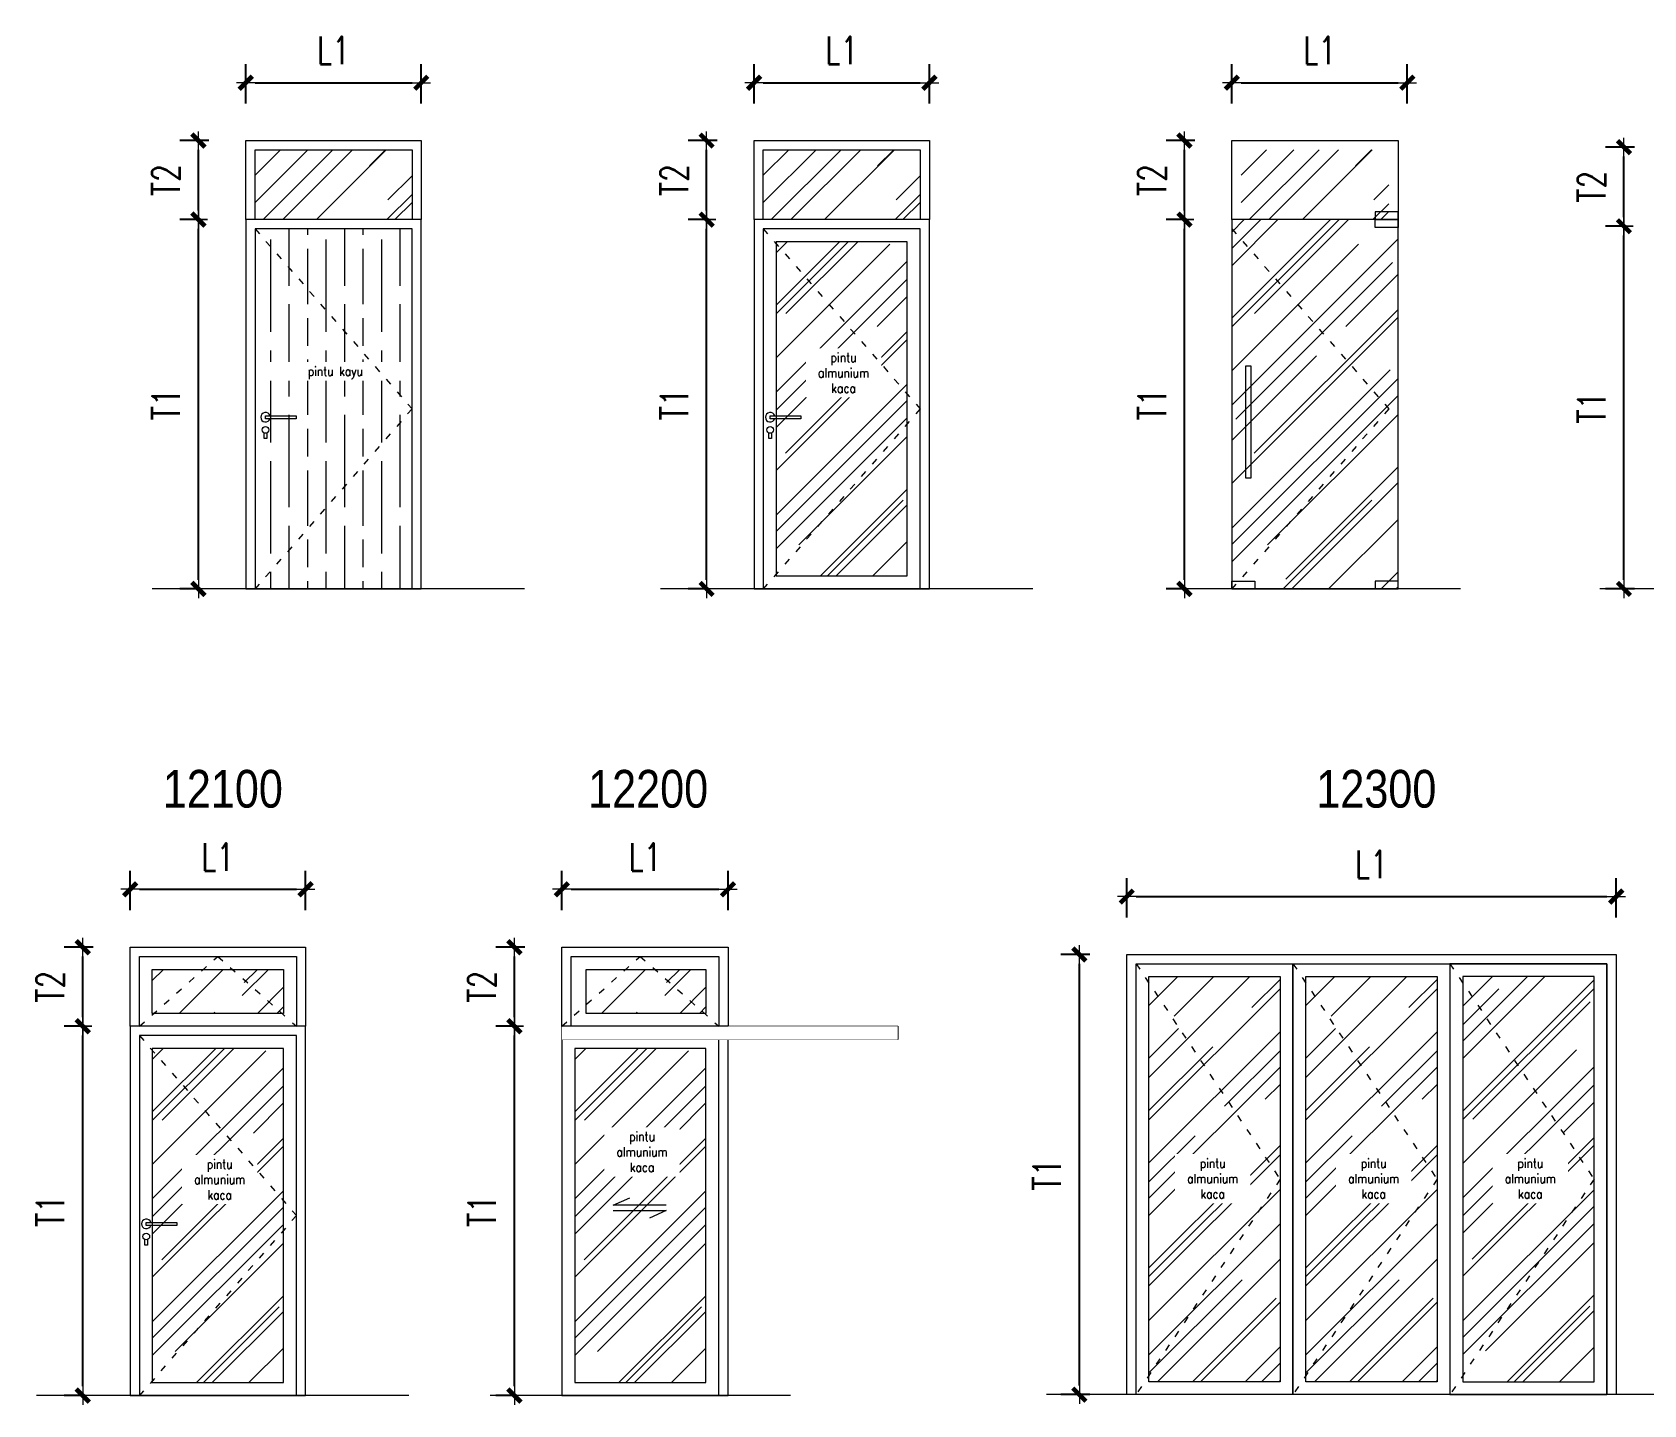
# Model space of a CAD drawing. Header units: centimetres. Extents: x 241563 to 294181, y -34797 to 61752.
# Drawn here: x 262523 to 271249, y 46888 to 54322 of the extents above; entities that cross this region are included whole.
import ezdxf

# ---------------------------------------------------------------- set-up
doc = ezdxf.new("R2010")
doc.units = ezdxf.units.CM
doc.header["$MEASUREMENT"] = 0
doc.set_wipeout_variables(frame=1)
doc.linetypes.add('ACAD_ISO03W100', pattern=[30, 12, -18])
doc.layers.add('0.00', color=130, linetype='Continuous', lineweight=0)
doc.layers.add('0.09', color=30, linetype='Continuous', lineweight=9)
doc.styles.add('51DIM', font='SIMPLEX.shx', dxfattribs={"width": 0.85})
doc.styles.add('ISO', font='ARIALN.TTF')
doc.styles.add('TEXT', font='simplex.shx', dxfattribs={"width": 0.75})
doc.dimstyles.new('D100B', dxfattribs={"dimscale": 100, "dimtxt": 1.5, "dimasz": 0.5, "dimexe": 1, "dimexo": 2, "dimgap": 1, "dimtad": 1, "dimdec": 0, "dimzin": 0, "dimdsep": 46, "dimtxsty": 'TEXT', "dimblk1": 'tick', "dimblk2": 'tick', "dimsah": 1, "dimcen": 0, "dimclre": 15, "dimadec": 0, "dimazin": 0, "dimtfac": 1, "dimtdec": 0, "dimtix": 1, "dimtmove": 2, "dimatfit": 3, "dimldrblk": 'tick', "dimfxl": 1, "dimtolj": 1, "dimtzin": 0, "dimarcsym": 0})
pattern_1 = [(45, (18476.77, 29985.1), (254.55844, 678.8225), [4500, -600, 1500, -300]), (45, (18652.84, 30373.3), (-494.26764, 70.0036), [900, -99, 1800, -225]), (45, (18402.52, 30271.5), (960.95812, 1245.21504), [2400, -420, 1200, -300])]

# ---------------------------------------------------------------- blocks, each defined once
blk = doc.blocks.new('tick')
for p, q in [((-1, 0), (1, 0)), ((0, 1), (0, -1))]:
    blk.add_line(p, q)
at = {"const_width": 0.5}
blk.add_lwpolyline([(-0.71, -0.71), (0.71, 0.71)], dxfattribs=at)
blk = doc.blocks.new('*D39')
at = {"layer": '0.00', "color": 15, "linetype": 'Continuous', "lineweight": -2, "ltscale": 2, "transparency": 16777216}
for p, q in [((263434.9, 53307.1), (263322.5, 53307.1)), ((263434.9, 51307.1), (263322.5, 51307.1))]:
    blk.add_line(p, q, dxfattribs=at)
at = {"layer": '0.00', "color": 0, "linetype": 'Continuous', "lineweight": -2, "ltscale": 2, "transparency": 16777216}
blk.add_line((263422.5, 51357.1), (263422.5, 53257.1), dxfattribs=at)
at = {"layer": 'Defpoints', "color": 0, "linetype": 'Continuous', "ltscale": 2, "transparency": 16777216}
for p in [(263422.5, 53307.1), (263634.9, 53307.1), (263634.9, 51307.1)]:
    blk.add_point(p, dxfattribs=at)
at = {"layer": '0.00', "color": 0, "linetype": 'Continuous', "lineweight": -2, "ltscale": 2, "transparency": 16777216, "xscale": 50, "yscale": 50, "zscale": 50}
for p, rotation in [((263422.5, 53307.1), 90), ((263422.5, 51307.1), 270)]:
    blk.add_blockref('tick', p, dxfattribs=dict(at, rotation=rotation))
at = {"layer": '0.00', "color": 0, "linetype": 'Continuous', "ltscale": 2, "transparency": 16777216, "insert": (263247.5, 52307.1), "char_height": 150, "attachment_point": 5, "rotation": 90, "style": 'TEXT'}
blk.add_mtext('\\A1;T1', dxfattribs=at)
blk = doc.blocks.new('*D40')
at = {"layer": '0.00', "color": 15, "linetype": 'Continuous', "lineweight": -2, "ltscale": 2, "transparency": 16777216}
for p, q in [((263479.3, 53735.4), (263322.5, 53735.4)), ((263434.9, 53307.1), (263322.5, 53307.1))]:
    blk.add_line(p, q, dxfattribs=at)
at = {"layer": '0.00', "color": 0, "linetype": 'Continuous', "lineweight": -2, "ltscale": 2, "transparency": 16777216}
blk.add_line((263422.5, 53357.1), (263422.5, 53685.4), dxfattribs=at)
at = {"layer": 'Defpoints', "color": 0, "linetype": 'Continuous', "ltscale": 2, "transparency": 16777216}
for p in [(263422.5, 53735.4), (263679.3, 53735.4), (263634.9, 53307.1)]:
    blk.add_point(p, dxfattribs=at)
at = {"layer": '0.00', "color": 0, "linetype": 'Continuous', "lineweight": -2, "ltscale": 2, "transparency": 16777216, "xscale": 50, "yscale": 50, "zscale": 50}
for p, rotation in [((263422.5, 53735.4), 90), ((263422.5, 53307.1), 270)]:
    blk.add_blockref('tick', p, dxfattribs=dict(at, rotation=rotation))
at = {"layer": '0.00', "color": 0, "linetype": 'Continuous', "ltscale": 2, "transparency": 16777216, "insert": (263247.5, 53521.2), "char_height": 150, "attachment_point": 5, "rotation": 90, "style": 'TEXT'}
blk.add_mtext('\\A1;T2', dxfattribs=at)
blk = doc.blocks.new('*D41')
at = {"layer": '0.00', "color": 15, "linetype": 'Continuous', "lineweight": -2, "ltscale": 2, "transparency": 16777216}
for p, q in [((263679.3, 53935.4), (263679.3, 54148.7)), ((264629.3, 53935.4), (264629.3, 54148.7))]:
    blk.add_line(p, q, dxfattribs=at)
at = {"layer": '0.00', "color": 0, "linetype": 'Continuous', "lineweight": -2, "ltscale": 2, "transparency": 16777216}
blk.add_line((263729.3, 54048.7), (264579.3, 54048.7), dxfattribs=at)
at = {"layer": 'Defpoints', "color": 0, "linetype": 'Continuous', "ltscale": 2, "transparency": 16777216}
for p in [(264629.3, 54048.7), (263679.3, 53735.4), (264629.3, 53735.4)]:
    blk.add_point(p, dxfattribs=at)
at = {"layer": '0.00', "color": 0, "linetype": 'Continuous', "lineweight": -2, "ltscale": 2, "transparency": 16777216, "xscale": 50, "yscale": 50, "zscale": 50, "rotation": 180}
blk.add_blockref('tick', (263679.3, 54048.7), dxfattribs=at)
at = {"layer": '0.00', "color": 0, "linetype": 'Continuous', "lineweight": -2, "ltscale": 2, "transparency": 16777216, "xscale": 50, "yscale": 50, "zscale": 50}
blk.add_blockref('tick', (264629.3, 54048.7), dxfattribs=at)
at = {"layer": '0.00', "color": 0, "linetype": 'Continuous', "ltscale": 2, "transparency": 16777216, "insert": (264154.3, 54223.7), "char_height": 150, "attachment_point": 5, "style": 'TEXT'}
blk.add_mtext('\\A1;L1', dxfattribs=at)
blk = doc.blocks.new('*D42')
at = {"layer": '0.00', "color": 15, "linetype": 'Continuous', "lineweight": -2, "ltscale": 2, "transparency": 16777216}
for p, q in [((266186.8, 53307.1), (266074.4, 53307.1)), ((266186.8, 51307.1), (266074.4, 51307.1))]:
    blk.add_line(p, q, dxfattribs=at)
at = {"layer": '0.00', "color": 0, "linetype": 'Continuous', "lineweight": -2, "ltscale": 2, "transparency": 16777216}
blk.add_line((266174.4, 51357.1), (266174.4, 53257.1), dxfattribs=at)
at = {"layer": 'Defpoints', "color": 0, "linetype": 'Continuous', "ltscale": 2, "transparency": 16777216}
for p in [(266174.4, 53307.1), (266386.8, 53307.1), (266386.8, 51307.1)]:
    blk.add_point(p, dxfattribs=at)
at = {"layer": '0.00', "color": 0, "linetype": 'Continuous', "lineweight": -2, "ltscale": 2, "transparency": 16777216, "xscale": 50, "yscale": 50, "zscale": 50}
for p, rotation in [((266174.4, 53307.1), 90), ((266174.4, 51307.1), 270)]:
    blk.add_blockref('tick', p, dxfattribs=dict(at, rotation=rotation))
at = {"layer": '0.00', "color": 0, "linetype": 'Continuous', "ltscale": 2, "transparency": 16777216, "insert": (265999.4, 52307.1), "char_height": 150, "attachment_point": 5, "rotation": 90, "style": 'TEXT'}
blk.add_mtext('\\A1;T1', dxfattribs=at)
blk = doc.blocks.new('*D43')
at = {"layer": '0.00', "color": 15, "linetype": 'Continuous', "lineweight": -2, "ltscale": 2, "transparency": 16777216}
for p, q in [((266231.2, 53735.4), (266074.4, 53735.4)), ((266186.8, 53307.1), (266074.4, 53307.1))]:
    blk.add_line(p, q, dxfattribs=at)
at = {"layer": '0.00', "color": 0, "linetype": 'Continuous', "lineweight": -2, "ltscale": 2, "transparency": 16777216}
blk.add_line((266174.4, 53357.1), (266174.4, 53685.4), dxfattribs=at)
at = {"layer": 'Defpoints', "color": 0, "linetype": 'Continuous', "ltscale": 2, "transparency": 16777216}
for p in [(266174.4, 53735.4), (266431.2, 53735.4), (266386.8, 53307.1)]:
    blk.add_point(p, dxfattribs=at)
at = {"layer": '0.00', "color": 0, "linetype": 'Continuous', "lineweight": -2, "ltscale": 2, "transparency": 16777216, "xscale": 50, "yscale": 50, "zscale": 50}
for p, rotation in [((266174.4, 53735.4), 90), ((266174.4, 53307.1), 270)]:
    blk.add_blockref('tick', p, dxfattribs=dict(at, rotation=rotation))
at = {"layer": '0.00', "color": 0, "linetype": 'Continuous', "ltscale": 2, "transparency": 16777216, "insert": (265999.4, 53521.2), "char_height": 150, "attachment_point": 5, "rotation": 90, "style": 'TEXT'}
blk.add_mtext('\\A1;T2', dxfattribs=at)
blk = doc.blocks.new('*D44')
at = {"layer": '0.00', "color": 15, "linetype": 'Continuous', "lineweight": -2, "ltscale": 2, "transparency": 16777216}
for p, q in [((266431.2, 53935.4), (266431.2, 54148.7)), ((267381.2, 53935.4), (267381.2, 54148.7))]:
    blk.add_line(p, q, dxfattribs=at)
at = {"layer": '0.00', "color": 0, "linetype": 'Continuous', "lineweight": -2, "ltscale": 2, "transparency": 16777216}
blk.add_line((266481.2, 54048.7), (267331.2, 54048.7), dxfattribs=at)
at = {"layer": 'Defpoints', "color": 0, "linetype": 'Continuous', "ltscale": 2, "transparency": 16777216}
for p in [(267381.2, 54048.7), (266431.2, 53735.4), (267381.2, 53735.4)]:
    blk.add_point(p, dxfattribs=at)
at = {"layer": '0.00', "color": 0, "linetype": 'Continuous', "lineweight": -2, "ltscale": 2, "transparency": 16777216, "xscale": 50, "yscale": 50, "zscale": 50, "rotation": 180}
blk.add_blockref('tick', (266431.2, 54048.7), dxfattribs=at)
at = {"layer": '0.00', "color": 0, "linetype": 'Continuous', "lineweight": -2, "ltscale": 2, "transparency": 16777216, "xscale": 50, "yscale": 50, "zscale": 50}
blk.add_blockref('tick', (267381.2, 54048.7), dxfattribs=at)
at = {"layer": '0.00', "color": 0, "linetype": 'Continuous', "ltscale": 2, "transparency": 16777216, "insert": (266906.2, 54223.7), "char_height": 150, "attachment_point": 5, "style": 'TEXT'}
blk.add_mtext('\\A1;L1', dxfattribs=at)
blk = doc.blocks.new('*D45')
at = {"layer": '0.00', "color": 15, "linetype": 'Continuous', "lineweight": -2, "ltscale": 2, "transparency": 16777216}
for p, q in [((268774.4, 53307.1), (268662, 53307.1)), ((268774.4, 51307.1), (268662, 51307.1))]:
    blk.add_line(p, q, dxfattribs=at)
at = {"layer": '0.00', "color": 0, "linetype": 'Continuous', "lineweight": -2, "ltscale": 2, "transparency": 16777216}
blk.add_line((268762, 51357.1), (268762, 53257.1), dxfattribs=at)
at = {"layer": 'Defpoints', "color": 0, "linetype": 'Continuous', "ltscale": 2, "transparency": 16777216}
for p in [(268762, 53307.1), (268974.4, 53307.1), (268974.4, 51307.1)]:
    blk.add_point(p, dxfattribs=at)
at = {"layer": '0.00', "color": 0, "linetype": 'Continuous', "lineweight": -2, "ltscale": 2, "transparency": 16777216, "xscale": 50, "yscale": 50, "zscale": 50}
for p, rotation in [((268762, 53307.1), 90), ((268762, 51307.1), 270)]:
    blk.add_blockref('tick', p, dxfattribs=dict(at, rotation=rotation))
at = {"layer": '0.00', "color": 0, "linetype": 'Continuous', "ltscale": 2, "transparency": 16777216, "insert": (268587, 52307.1), "char_height": 150, "attachment_point": 5, "rotation": 90, "style": 'TEXT'}
blk.add_mtext('\\A1;T1', dxfattribs=at)
blk = doc.blocks.new('*D46')
at = {"layer": '0.00', "color": 15, "linetype": 'Continuous', "lineweight": -2, "ltscale": 2, "transparency": 16777216}
for p, q in [((268818.7, 53735.4), (268662, 53735.4)), ((268774.4, 53307.1), (268662, 53307.1))]:
    blk.add_line(p, q, dxfattribs=at)
at = {"layer": '0.00', "color": 0, "linetype": 'Continuous', "lineweight": -2, "ltscale": 2, "transparency": 16777216}
blk.add_line((268762, 53357.1), (268762, 53685.4), dxfattribs=at)
at = {"layer": 'Defpoints', "color": 0, "linetype": 'Continuous', "ltscale": 2, "transparency": 16777216}
for p in [(268762, 53735.4), (269018.7, 53735.4), (268974.4, 53307.1)]:
    blk.add_point(p, dxfattribs=at)
at = {"layer": '0.00', "color": 0, "linetype": 'Continuous', "lineweight": -2, "ltscale": 2, "transparency": 16777216, "xscale": 50, "yscale": 50, "zscale": 50}
for p, rotation in [((268762, 53735.4), 90), ((268762, 53307.1), 270)]:
    blk.add_blockref('tick', p, dxfattribs=dict(at, rotation=rotation))
at = {"layer": '0.00', "color": 0, "linetype": 'Continuous', "ltscale": 2, "transparency": 16777216, "insert": (268587, 53521.2), "char_height": 150, "attachment_point": 5, "rotation": 90, "style": 'TEXT'}
blk.add_mtext('\\A1;T2', dxfattribs=at)
blk = doc.blocks.new('*D47')
at = {"layer": '0.00', "color": 15, "linetype": 'Continuous', "lineweight": -2, "ltscale": 2, "transparency": 16777216}
for p, q in [((269018.7, 53935.4), (269018.7, 54148.7)), ((269968.7, 53935.4), (269968.7, 54148.7))]:
    blk.add_line(p, q, dxfattribs=at)
at = {"layer": '0.00', "color": 0, "linetype": 'Continuous', "lineweight": -2, "ltscale": 2, "transparency": 16777216}
blk.add_line((269068.7, 54048.7), (269918.7, 54048.7), dxfattribs=at)
at = {"layer": 'Defpoints', "color": 0, "linetype": 'Continuous', "ltscale": 2, "transparency": 16777216}
for p in [(269968.7, 54048.7), (269018.7, 53735.4), (269968.7, 53735.4)]:
    blk.add_point(p, dxfattribs=at)
at = {"layer": '0.00', "color": 0, "linetype": 'Continuous', "lineweight": -2, "ltscale": 2, "transparency": 16777216, "xscale": 50, "yscale": 50, "zscale": 50, "rotation": 180}
blk.add_blockref('tick', (269018.7, 54048.7), dxfattribs=at)
at = {"layer": '0.00', "color": 0, "linetype": 'Continuous', "lineweight": -2, "ltscale": 2, "transparency": 16777216, "xscale": 50, "yscale": 50, "zscale": 50}
blk.add_blockref('tick', (269968.7, 54048.7), dxfattribs=at)
at = {"layer": '0.00', "color": 0, "linetype": 'Continuous', "ltscale": 2, "transparency": 16777216, "insert": (269493.7, 54223.7), "char_height": 150, "attachment_point": 5, "style": 'TEXT'}
blk.add_mtext('\\A1;L1', dxfattribs=at)
blk = doc.blocks.new('*D48')
at = {"layer": '0.00', "color": 15, "linetype": 'Continuous', "lineweight": -2, "ltscale": 2, "transparency": 16777216}
for p, q in [((271154.1, 53271.2), (271041.7, 53271.2)), ((271198.4, 51307.1), (271041.7, 51307.1))]:
    blk.add_line(p, q, dxfattribs=at)
at = {"layer": '0.00', "color": 0, "linetype": 'Continuous', "lineweight": -2, "ltscale": 2, "transparency": 16777216}
blk.add_line((271141.7, 51357.1), (271141.7, 53221.2), dxfattribs=at)
at = {"layer": 'Defpoints', "color": 0, "linetype": 'Continuous', "ltscale": 2, "transparency": 16777216}
for p in [(271141.7, 53271.2), (271354.1, 53271.2), (271398.4, 51307.1)]:
    blk.add_point(p, dxfattribs=at)
at = {"layer": '0.00', "color": 0, "linetype": 'Continuous', "lineweight": -2, "ltscale": 2, "transparency": 16777216, "xscale": 50, "yscale": 50, "zscale": 50}
for p, rotation in [((271141.7, 53271.2), 90), ((271141.7, 51307.1), 270)]:
    blk.add_blockref('tick', p, dxfattribs=dict(at, rotation=rotation))
at = {"layer": '0.00', "color": 0, "linetype": 'Continuous', "ltscale": 2, "transparency": 16777216, "insert": (270966.7, 52289.2), "char_height": 150, "attachment_point": 5, "rotation": 90, "style": 'TEXT'}
blk.add_mtext('\\A1;T1', dxfattribs=at)
blk = doc.blocks.new('*D49')
at = {"layer": '0.00', "color": 15, "linetype": 'Continuous', "lineweight": -2, "ltscale": 2, "transparency": 16777216}
for p, q in [((271198.4, 53699.5), (271041.7, 53699.5)), ((271154.1, 53271.2), (271041.7, 53271.2))]:
    blk.add_line(p, q, dxfattribs=at)
at = {"layer": '0.00', "color": 0, "linetype": 'Continuous', "lineweight": -2, "ltscale": 2, "transparency": 16777216}
blk.add_line((271141.7, 53321.2), (271141.7, 53649.5), dxfattribs=at)
at = {"layer": 'Defpoints', "color": 0, "linetype": 'Continuous', "ltscale": 2, "transparency": 16777216}
for p in [(271141.7, 53699.5), (271398.4, 53699.5), (271354.1, 53271.2)]:
    blk.add_point(p, dxfattribs=at)
at = {"layer": '0.00', "color": 0, "linetype": 'Continuous', "lineweight": -2, "ltscale": 2, "transparency": 16777216, "xscale": 50, "yscale": 50, "zscale": 50}
for p, rotation in [((271141.7, 53699.5), 90), ((271141.7, 53271.2), 270)]:
    blk.add_blockref('tick', p, dxfattribs=dict(at, rotation=rotation))
at = {"layer": '0.00', "color": 0, "linetype": 'Continuous', "ltscale": 2, "transparency": 16777216, "insert": (270966.7, 53485.4), "char_height": 150, "attachment_point": 5, "rotation": 90, "style": 'TEXT'}
blk.add_mtext('\\A1;T2', dxfattribs=at)
blk = doc.blocks.new('*D63')
at = {"layer": '0.00', "color": 15, "linetype": 'Continuous', "lineweight": -2, "ltscale": 2, "transparency": 16777216}
for p, q in [((262808.6, 48938.4), (262696.2, 48938.4)), ((262808.6, 46938.4), (262696.2, 46938.4))]:
    blk.add_line(p, q, dxfattribs=at)
at = {"layer": '0.00', "color": 0, "linetype": 'Continuous', "lineweight": -2, "ltscale": 2, "transparency": 16777216}
blk.add_line((262796.2, 46988.4), (262796.2, 48888.4), dxfattribs=at)
at = {"layer": 'Defpoints', "color": 0, "linetype": 'Continuous', "ltscale": 2, "transparency": 16777216}
for p in [(262796.2, 48938.4), (263008.6, 48938.4), (263008.6, 46938.4)]:
    blk.add_point(p, dxfattribs=at)
at = {"layer": '0.00', "color": 0, "linetype": 'Continuous', "lineweight": -2, "ltscale": 2, "transparency": 16777216, "xscale": 50, "yscale": 50, "zscale": 50}
for p, rotation in [((262796.2, 48938.4), 90), ((262796.2, 46938.4), 270)]:
    blk.add_blockref('tick', p, dxfattribs=dict(at, rotation=rotation))
at = {"layer": '0.00', "color": 0, "linetype": 'Continuous', "ltscale": 2, "transparency": 16777216, "insert": (262621.2, 47938.4), "char_height": 150, "attachment_point": 5, "rotation": 90, "style": 'TEXT'}
blk.add_mtext('\\A1;T1', dxfattribs=at)
blk = doc.blocks.new('*D64')
at = {"layer": '0.00', "color": 15, "linetype": 'Continuous', "lineweight": -2, "ltscale": 2, "transparency": 16777216}
for p, q in [((262853, 49366.7), (262696.2, 49366.7)), ((262808.6, 48938.4), (262696.2, 48938.4))]:
    blk.add_line(p, q, dxfattribs=at)
at = {"layer": '0.00', "color": 0, "linetype": 'Continuous', "lineweight": -2, "ltscale": 2, "transparency": 16777216}
blk.add_line((262796.2, 48988.4), (262796.2, 49316.7), dxfattribs=at)
at = {"layer": 'Defpoints', "color": 0, "linetype": 'Continuous', "ltscale": 2, "transparency": 16777216}
for p in [(262796.2, 49366.7), (263053, 49366.7), (263008.6, 48938.4)]:
    blk.add_point(p, dxfattribs=at)
at = {"layer": '0.00', "color": 0, "linetype": 'Continuous', "lineweight": -2, "ltscale": 2, "transparency": 16777216, "xscale": 50, "yscale": 50, "zscale": 50}
for p, rotation in [((262796.2, 49366.7), 90), ((262796.2, 48938.4), 270)]:
    blk.add_blockref('tick', p, dxfattribs=dict(at, rotation=rotation))
at = {"layer": '0.00', "color": 0, "linetype": 'Continuous', "ltscale": 2, "transparency": 16777216, "insert": (262621.2, 49152.6), "char_height": 150, "attachment_point": 5, "rotation": 90, "style": 'TEXT'}
blk.add_mtext('\\A1;T2', dxfattribs=at)
blk = doc.blocks.new('*D65')
at = {"layer": '0.00', "color": 15, "linetype": 'Continuous', "lineweight": -2, "ltscale": 2, "transparency": 16777216}
for p, q in [((263053, 49566.7), (263053, 49780.1)), ((264003, 49566.7), (264003, 49780.1))]:
    blk.add_line(p, q, dxfattribs=at)
at = {"layer": '0.00', "color": 0, "linetype": 'Continuous', "lineweight": -2, "ltscale": 2, "transparency": 16777216}
blk.add_line((263103, 49680.1), (263953, 49680.1), dxfattribs=at)
at = {"layer": 'Defpoints', "color": 0, "linetype": 'Continuous', "ltscale": 2, "transparency": 16777216}
for p in [(264003, 49680.1), (263053, 49366.7), (264003, 49366.7)]:
    blk.add_point(p, dxfattribs=at)
at = {"layer": '0.00', "color": 0, "linetype": 'Continuous', "lineweight": -2, "ltscale": 2, "transparency": 16777216, "xscale": 50, "yscale": 50, "zscale": 50, "rotation": 180}
blk.add_blockref('tick', (263053, 49680.1), dxfattribs=at)
at = {"layer": '0.00', "color": 0, "linetype": 'Continuous', "lineweight": -2, "ltscale": 2, "transparency": 16777216, "xscale": 50, "yscale": 50, "zscale": 50}
blk.add_blockref('tick', (264003, 49680.1), dxfattribs=at)
at = {"layer": '0.00', "color": 0, "linetype": 'Continuous', "ltscale": 2, "transparency": 16777216, "insert": (263528, 49855.1), "char_height": 150, "attachment_point": 5, "style": 'TEXT'}
blk.add_mtext('\\A1;L1', dxfattribs=at)
blk = doc.blocks.new('*D66')
at = {"layer": '0.00', "color": 15, "linetype": 'Continuous', "lineweight": -2, "ltscale": 2, "transparency": 16777216}
for p, q in [((265146, 48938.4), (265033.6, 48938.4)), ((265146, 46938.4), (265033.6, 46938.4))]:
    blk.add_line(p, q, dxfattribs=at)
at = {"layer": '0.00', "color": 0, "linetype": 'Continuous', "lineweight": -2, "ltscale": 2, "transparency": 16777216}
blk.add_line((265133.6, 46988.4), (265133.6, 48888.4), dxfattribs=at)
at = {"layer": 'Defpoints', "color": 0, "linetype": 'Continuous', "ltscale": 2, "transparency": 16777216}
for p in [(265133.6, 48938.4), (265346, 48938.4), (265346, 46938.4)]:
    blk.add_point(p, dxfattribs=at)
at = {"layer": '0.00', "color": 0, "linetype": 'Continuous', "lineweight": -2, "ltscale": 2, "transparency": 16777216, "xscale": 50, "yscale": 50, "zscale": 50}
for p, rotation in [((265133.6, 48938.4), 90), ((265133.6, 46938.4), 270)]:
    blk.add_blockref('tick', p, dxfattribs=dict(at, rotation=rotation))
at = {"layer": '0.00', "color": 0, "linetype": 'Continuous', "ltscale": 2, "transparency": 16777216, "insert": (264958.6, 47938.4), "char_height": 150, "attachment_point": 5, "rotation": 90, "style": 'TEXT'}
blk.add_mtext('\\A1;T1', dxfattribs=at)
blk = doc.blocks.new('*D67')
at = {"layer": '0.00', "color": 15, "linetype": 'Continuous', "lineweight": -2, "ltscale": 2, "transparency": 16777216}
for p, q in [((265190.4, 49366.7), (265033.6, 49366.7)), ((265146, 48938.4), (265033.6, 48938.4))]:
    blk.add_line(p, q, dxfattribs=at)
at = {"layer": '0.00', "color": 0, "linetype": 'Continuous', "lineweight": -2, "ltscale": 2, "transparency": 16777216}
blk.add_line((265133.6, 48988.4), (265133.6, 49316.7), dxfattribs=at)
at = {"layer": 'Defpoints', "color": 0, "linetype": 'Continuous', "ltscale": 2, "transparency": 16777216}
for p in [(265133.6, 49366.7), (265390.4, 49366.7), (265346, 48938.4)]:
    blk.add_point(p, dxfattribs=at)
at = {"layer": '0.00', "color": 0, "linetype": 'Continuous', "lineweight": -2, "ltscale": 2, "transparency": 16777216, "xscale": 50, "yscale": 50, "zscale": 50}
for p, rotation in [((265133.6, 49366.7), 90), ((265133.6, 48938.4), 270)]:
    blk.add_blockref('tick', p, dxfattribs=dict(at, rotation=rotation))
at = {"layer": '0.00', "color": 0, "linetype": 'Continuous', "ltscale": 2, "transparency": 16777216, "insert": (264958.6, 49152.6), "char_height": 150, "attachment_point": 5, "rotation": 90, "style": 'TEXT'}
blk.add_mtext('\\A1;T2', dxfattribs=at)
blk = doc.blocks.new('*D68')
at = {"layer": '0.00', "color": 15, "linetype": 'Continuous', "lineweight": -2, "ltscale": 2, "transparency": 16777216}
for p, q in [((265390.4, 49566.7), (265390.4, 49780.1)), ((266290.4, 49566.7), (266290.4, 49780.1))]:
    blk.add_line(p, q, dxfattribs=at)
at = {"layer": '0.00', "color": 0, "linetype": 'Continuous', "lineweight": -2, "ltscale": 2, "transparency": 16777216}
blk.add_line((265440.4, 49680.1), (266240.4, 49680.1), dxfattribs=at)
at = {"layer": 'Defpoints', "color": 0, "linetype": 'Continuous', "ltscale": 2, "transparency": 16777216}
for p in [(266290.4, 49680.1), (265390.4, 49366.7), (266290.4, 49366.7)]:
    blk.add_point(p, dxfattribs=at)
at = {"layer": '0.00', "color": 0, "linetype": 'Continuous', "lineweight": -2, "ltscale": 2, "transparency": 16777216, "xscale": 50, "yscale": 50, "zscale": 50, "rotation": 180}
blk.add_blockref('tick', (265390.4, 49680.1), dxfattribs=at)
at = {"layer": '0.00', "color": 0, "linetype": 'Continuous', "lineweight": -2, "ltscale": 2, "transparency": 16777216, "xscale": 50, "yscale": 50, "zscale": 50}
blk.add_blockref('tick', (266290.4, 49680.1), dxfattribs=at)
at = {"layer": '0.00', "color": 0, "linetype": 'Continuous', "ltscale": 2, "transparency": 16777216, "insert": (265840.4, 49855.1), "char_height": 150, "attachment_point": 5, "style": 'TEXT'}
blk.add_mtext('\\A1;L1', dxfattribs=at)
blk = doc.blocks.new('*D69')
at = {"layer": '0.00', "color": 15, "linetype": 'Continuous', "lineweight": -2, "ltscale": 2, "transparency": 16777216}
for p, q in [((268249.6, 49327.4), (268092.9, 49327.4)), ((268249.6, 46943.2), (268092.9, 46943.2))]:
    blk.add_line(p, q, dxfattribs=at)
at = {"layer": '0.00', "color": 0, "linetype": 'Continuous', "lineweight": -2, "ltscale": 2, "transparency": 16777216}
blk.add_line((268192.9, 46993.2), (268192.9, 49277.4), dxfattribs=at)
at = {"layer": 'Defpoints', "color": 0, "linetype": 'Continuous', "ltscale": 2, "transparency": 16777216}
for p in [(268192.9, 49327.4), (268449.6, 49327.4), (268449.6, 46943.2)]:
    blk.add_point(p, dxfattribs=at)
at = {"layer": '0.00', "color": 0, "linetype": 'Continuous', "lineweight": -2, "ltscale": 2, "transparency": 16777216, "xscale": 50, "yscale": 50, "zscale": 50}
for p, rotation in [((268192.9, 49327.4), 90), ((268192.9, 46943.2), 270)]:
    blk.add_blockref('tick', p, dxfattribs=dict(at, rotation=rotation))
at = {"layer": '0.00', "color": 0, "linetype": 'Continuous', "ltscale": 2, "transparency": 16777216, "insert": (268017.9, 48135.3), "char_height": 150, "attachment_point": 5, "rotation": 90, "style": 'TEXT'}
blk.add_mtext('\\A1;T1', dxfattribs=at)
blk = doc.blocks.new('*D70')
at = {"layer": '0.00', "color": 15, "linetype": 'Continuous', "lineweight": -2, "ltscale": 2, "transparency": 16777216}
for p, q in [((268449.6, 49527.4), (268449.6, 49740.7)), ((271099.6, 49527.4), (271099.6, 49740.7))]:
    blk.add_line(p, q, dxfattribs=at)
at = {"layer": '0.00', "color": 0, "linetype": 'Continuous', "lineweight": -2, "ltscale": 2, "transparency": 16777216}
blk.add_line((268499.6, 49640.7), (271049.6, 49640.7), dxfattribs=at)
at = {"layer": 'Defpoints', "color": 0, "linetype": 'Continuous', "ltscale": 2, "transparency": 16777216}
for p in [(271099.6, 49640.7), (268449.6, 49327.4), (271099.6, 49327.4)]:
    blk.add_point(p, dxfattribs=at)
at = {"layer": '0.00', "color": 0, "linetype": 'Continuous', "lineweight": -2, "ltscale": 2, "transparency": 16777216, "xscale": 50, "yscale": 50, "zscale": 50, "rotation": 180}
blk.add_blockref('tick', (268449.6, 49640.7), dxfattribs=at)
at = {"layer": '0.00', "color": 0, "linetype": 'Continuous', "lineweight": -2, "ltscale": 2, "transparency": 16777216, "xscale": 50, "yscale": 50, "zscale": 50}
blk.add_blockref('tick', (271099.6, 49640.7), dxfattribs=at)
at = {"layer": '0.00', "color": 0, "linetype": 'Continuous', "ltscale": 2, "transparency": 16777216, "insert": (269774.6, 49815.7), "char_height": 150, "attachment_point": 5, "style": 'TEXT'}
blk.add_mtext('\\A1;L1', dxfattribs=at)

msp = doc.modelspace()

# ---------------------------------------------------------------- hatches: boundary and pattern name
at = {"layer": '0.00', "linetype": 'Continuous', "ltscale": 2}
h = msp.add_hatch(dxfattribs=at)
h.set_pattern_fill('AR-RROOF', color=4, scale=300, angle=45)
h.set_pattern_definition([(45, (-38510.68, 20991.18), (254.55844, 678.8225), [4500, -600, 1500, -300]), (45, (-38334.6, 21379.4), (-494.26764, 70.00357), [900, -99, 1800, -225]), (45, (-38584.92, 21277.56), (960.95812, 1245.21504), [2400, -420, 1200, -300])])
h.paths.add_polyline_path([(264579.3, 53685.4), (263729.3, 53685.4), (263729.3, 53307.1), (264579.3, 53307.1)])
h = msp.add_hatch(dxfattribs=at)
h.set_pattern_fill('AR-RROOF', color=4, scale=300, angle=45)
h.set_pattern_definition([(45, (-35758.76, 20991.18), (254.55844, 678.8225), [4500, -600, 1500, -300]), (45, (-35582.7, 21379.4), (-494.26764, 70.00357), [900, -99, 1800, -225]), (45, (-35833, 21277.56), (960.95812, 1245.21504), [2400, -420, 1200, -300])])
h.paths.add_polyline_path([(267331.2, 53685.4), (266481.2, 53685.4), (266481.2, 53307.1), (267331.2, 53307.1)])
h = msp.add_hatch(dxfattribs=at)
h.set_pattern_fill('AR-RROOF', color=4, scale=300, angle=45)
h.set_pattern_definition([(45, (-33171.2, 20991.18), (254.55844, 678.8225), [4500, -600, 1500, -300]), (45, (-32995.13, 21379.4), (-494.26764, 70.00357), [900, -99, 1800, -225]), (45, (-33245.45, 21277.56), (960.95812, 1245.21504), [2400, -420, 1200, -300])])
h.paths.add_polyline_path([(269868.7, 53685.4), (269068.7, 53685.4), (269068.7, 53307.1), (269868.7, 53307.1)])
at = {"layer": '0.00', "linetype": 'Continuous', "ltscale": 2, "true_color": 0xcd6928}
h = msp.add_hatch(dxfattribs=at)
h.set_pattern_fill('GOST_WOOD', color=32, scale=50)
h.set_pattern_definition([(90, (14614.74, 34349.05), (300, -2e-14), [500, -100]), (90, (14714.74, 34249.05), (300, -2e-14), [300, -75, 150, -75]), (90, (14814.74, 34099.05), (300, -2e-14), [500, -100])])
h.paths.add_polyline_path([(263729.3, 51307.1), (264579.3, 51307.1), (264579.3, 53257.1), (263729.3, 53257.1)])
at = {"layer": '0.00', "linetype": 'Continuous', "ltscale": 2}
h = msp.add_hatch(dxfattribs=at)
h.set_pattern_fill('AR-RROOF', color=4, scale=300, angle=45)
h.set_pattern_definition([(45, (17295.86, 34349.05), (254.55844, 678.8225), [4500, -600, 1500, -300]), (45, (17471.93, 34737.25), (-494.26764, 70.0036), [900, -99, 1800, -225]), (45, (17221.61, 34635.43), (960.95812, 1245.21504), [2400, -420, 1200, -300])])
h.paths.add_polyline_path([(269018.7, 51307.1), (269918.7, 51307.1), (269918.7, 53307.1), (269018.7, 53307.1)])
h = msp.add_hatch(dxfattribs=at)
h.set_pattern_fill('AR-RROOF', color=4, scale=300, angle=45)
h.set_pattern_definition([(45, (14758.3, 34349.05), (254.55844, 678.8225), [4500, -600, 1500, -300]), (45, (14934.36, 34737.25), (-494.26764, 70.0036), [900, -99, 1800, -225]), (45, (14684.05, 34635.43), (960.95812, 1245.21504), [2400, -420, 1200, -300])])
h.paths.add_polyline_path([(266551.2, 51377.1), (267261.2, 51377.1), (267261.2, 53187.1), (266551.2, 53187.1)])
h = msp.add_hatch(dxfattribs=at)
h.set_pattern_fill('AR-RROOF', color=4, scale=300, angle=45)
h.set_pattern_definition([(45, (-60962.05, 16622.5), (254.55844, 678.8225), [4500, -600, 1500, -300]), (45, (-60786, 17010.7), (-494.26764, 70.00357), [900, -99, 1800, -225]), (45, (-61036.3, 16908.87), (960.95812, 1245.21504), [2400, -420, 1200, -300])])
h.paths.add_polyline_path([(263883, 49008.4), (263173, 49008.4), (263173, 49246.7), (263883, 49246.7)])
h = msp.add_hatch(dxfattribs=at)
h.set_pattern_fill('AR-RROOF', color=4, scale=300, angle=45)
h.set_pattern_definition([(45, (-58674.65, 16622.5), (254.55844, 678.8225), [4500, -600, 1500, -300]), (45, (-58498.6, 17010.7), (-494.26764, 70.00357), [900, -99, 1800, -225]), (45, (-58748.9, 16908.87), (960.95812, 1245.21504), [2400, -420, 1200, -300])])
h.paths.add_polyline_path([(266170.4, 49008.4), (265522.3, 49008.4), (265522.3, 49246.7), (266170.4, 49246.7)])
h = msp.add_hatch(dxfattribs=at)
h.set_pattern_fill('AR-RROOF', color=4, scale=300, angle=45)
h.set_pattern_definition([(45, (17626.77, 29985.1), (254.55844, 678.8225), [4500, -600, 1500, -300]), (45, (17802.84, 30373.3), (-494.26764, 70.0036), [900, -99, 1800, -225]), (45, (17552.52, 30271.5), (960.95812, 1245.21504), [2400, -420, 1200, -300])])
h.paths.add_polyline_path([(269279.6, 47013.2), (268569.6, 47013.2), (268569.6, 49207.4), (269279.6, 49207.4)])
h = msp.add_hatch(dxfattribs=at)
h.set_pattern_fill('AR-RROOF', color=4, scale=300, angle=45)
h.set_pattern_definition(pattern_1)
h.paths.add_polyline_path([(270129.6, 47013.2), (269419.6, 47013.2), (269419.6, 49207.4), (270129.6, 49207.4)])
h = msp.add_hatch(dxfattribs=at)
h.set_pattern_fill('AR-RROOF', color=4, scale=300, angle=45)
h.set_pattern_definition(pattern_1)
h.paths.add_polyline_path([(270269.6, 47013.2), (270979.6, 47013.2), (270979.6, 49207.4), (270269.6, 49207.4)])
h = msp.add_hatch(dxfattribs=at)
h.set_pattern_fill('AR-RROOF', color=4, scale=300, angle=45)
h.set_pattern_definition([(45, (11380.1, 29980.36), (254.55844, 678.8225), [4500, -600, 1500, -300]), (45, (11556.16, 30368.56), (-494.26764, 70.0036), [900, -99, 1800, -225]), (45, (11305.85, 30266.74), (960.95812, 1245.21504), [2400, -420, 1200, -300])])
h.paths.add_polyline_path([(263173, 47008.4), (263883, 47008.4), (263883, 48818.4), (263173, 48818.4)])
h = msp.add_hatch(dxfattribs=at)
h.set_pattern_fill('AR-RROOF', color=4, scale=300, angle=45)
h.set_pattern_definition([(45, (13667.5, 29980.36), (254.55844, 678.8225), [4500, -600, 1500, -300]), (45, (13843.56, 30368.56), (-494.26764, 70.0036), [900, -99, 1800, -225]), (45, (13593.25, 30266.74), (960.95812, 1245.21504), [2400, -420, 1200, -300])])
h.paths.add_polyline_path([(265460.4, 47008.4), (266170.4, 47008.4), (266170.4, 48818.4), (265460.4, 48818.4)])

# ---------------------------------------------------------------- linework, layer by layer
at = {"layer": '0.00', "color": 40, "linetype": 'Continuous', "ltscale": 0.5, "true_color": 0xf8d731}
for p, q in [((265188.2, 51307.1), (263172.1, 51307.1)), ((267940.1, 51307.1), (265924.1, 51307.1)), ((270257.3, 51307.1), (268680.3, 51307.1)), ((272637, 51307.1), (271010.4, 51307.1)), ((264561.9, 46938.4), (262545.9, 46938.4)), ((266629, 46938.4), (265002.3, 46938.4)), ((271656.9, 46943.2), (268015, 46943.2))]:
    msp.add_line(p, q, dxfattribs=at)
for points in [[(264629.3, 53307.1), (263679.3, 53307.1), (263679.3, 53735.4), (264629.3, 53735.4)], [(264579.3, 53307.1), (263729.3, 53307.1), (263729.3, 53685.4), (264579.3, 53685.4)], [(267381.2, 53307.1), (266431.2, 53307.1), (266431.2, 53735.4), (267381.2, 53735.4)], [(267331.2, 53307.1), (266481.2, 53307.1), (266481.2, 53685.4), (267331.2, 53685.4)], [(269918.7, 53307.1), (269018.7, 53307.1), (269018.7, 53735.4), (269918.7, 53735.4)], [(263679.3, 51307.1), (264629.3, 51307.1), (264629.3, 53307.1), (263679.3, 53307.1)], [(263729.3, 51307.1), (264579.3, 51307.1), (264579.3, 53257.1), (263729.3, 53257.1)], [(266431.2, 51307.1), (267381.2, 51307.1), (267381.2, 53307.1), (266431.2, 53307.1)], [(266481.2, 51307.1), (267331.2, 51307.1), (267331.2, 53257.1), (266481.2, 53257.1)], [(269018.7, 51307.1), (269918.7, 51307.1), (269918.7, 53307.1), (269018.7, 53307.1)], [(266551.2, 51377.1), (267261.2, 51377.1), (267261.2, 53187.1), (266551.2, 53187.1)], [(263786.1, 52244.6), (263951.4, 52244.6), (263951.4, 52228.9), (263786.1, 52228.9)], [(266518.6, 52244.6), (266683.9, 52244.6), (266683.9, 52228.9), (266518.6, 52228.9)], [(264003, 48938.4), (263053, 48938.4), (263053, 49366.7), (264003, 49366.7)], [(263953, 48938.4), (263103, 48938.4), (263103, 49316.7), (263953, 49316.7)], [(263883, 49008.4), (263173, 49008.4), (263173, 49246.7), (263883, 49246.7)], [(266170.4, 49008.4), (265522.3, 49008.4), (265522.3, 49246.7), (266170.4, 49246.7)], [(269349.6, 46943.2), (268499.6, 46943.2), (268499.6, 49277.4), (269349.6, 49277.4)], [(270199.6, 46943.2), (269349.6, 46943.2), (269349.6, 49277.4), (270199.6, 49277.4)], [(270199.6, 46943.2), (271049.6, 46943.2), (271049.6, 49277.4), (270199.6, 49277.4)], [(269279.6, 47013.2), (268569.6, 47013.2), (268569.6, 49207.4), (269279.6, 49207.4)], [(270129.6, 47013.2), (269419.6, 47013.2), (269419.6, 49207.4), (270129.6, 49207.4)], [(270269.6, 47013.2), (270979.6, 47013.2), (270979.6, 49207.4), (270269.6, 49207.4)], [(263053, 46938.4), (264003, 46938.4), (264003, 48938.4), (263053, 48938.4)], [(263103, 46938.4), (263953, 46938.4), (263953, 48888.4), (263103, 48888.4)], [(265390.4, 46938.4), (266290.4, 46938.4), (266290.4, 48938.4), (265390.4, 48938.4)], [(265390.4, 46938.4), (266240.4, 46938.4), (266240.4, 48938.4), (265390.4, 48938.4)], [(265390.4, 48938.4), (267209.6, 48938.4), (267209.6, 48866.7), (265390.4, 48866.7)], [(263173, 47008.4), (263883, 47008.4), (263883, 48818.4), (263173, 48818.4)], [(265460.4, 47008.4), (266170.4, 47008.4), (266170.4, 48818.4), (265460.4, 48818.4)], [(263140.4, 47875.9), (263305.7, 47875.9), (263305.7, 47860.2), (263140.4, 47860.2)]]:
    msp.add_lwpolyline(points, close=True, dxfattribs=at)
at = {"layer": '0.00', "color": 40, "linetype": 'Continuous', "ltscale": 2, "true_color": 0xf8d731}
for points in [[(269918.7, 53349), (269794.5, 53349), (269794.5, 53307.1), (269918.7, 53307.1)], [(269918.7, 53265.2), (269794.5, 53265.2), (269794.5, 53307.1), (269918.7, 53307.1)], [(269122.5, 52513.8), (269091.6, 52513.8), (269091.6, 51908.6), (269122.5, 51908.6)], [(269018.7, 51349), (269143, 51349), (269143, 51307.1), (269018.7, 51307.1)], [(269918.7, 51349), (269794.5, 51349), (269794.5, 51307.1), (269918.7, 51307.1)]]:
    msp.add_lwpolyline(points, close=True, dxfattribs=at)
at = {"layer": '0.00', "color": 40, "linetype": 'ACAD_ISO03W100', "ltscale": 3, "true_color": 0xf8d731}
for points in [[(269018.7, 53257.1), (269868.7, 52282.1), (269018.7, 51307.1)], [(263103, 48938.4), (263528, 49316.7), (263953, 48938.4)]]:
    msp.add_lwpolyline(points, dxfattribs=at)
at = {"layer": '0.00', "color": 40, "linetype": 'Continuous', "ltscale": 0.5, "true_color": 0xf8d731}
for points in [[(263793.5, 52151.6), (263793.5, 52121.7), (263778.7, 52121.7), (263778.7, 52151.6)], [(266526, 52151.6), (266526, 52121.7), (266511.2, 52121.7), (266511.2, 52151.6)], [(263147.8, 47782.9), (263147.8, 47753.1), (263133, 47753.1), (263133, 47782.9)]]:
    msp.add_lwpolyline(points, dxfattribs=at)
at = {"layer": '0.00', "color": 40, "linetype": 'Continuous', "ltscale": 2, "true_color": 0xf8d731}
for points in [[(265955.4, 47969.3), (265668.3, 47969.3), (265758.5, 48009.9)], [(265668.3, 47940.4), (265955.4, 47940.4), (265865.2, 47899.7)]]:
    msp.add_lwpolyline(points, dxfattribs=at)
at = {"layer": '0.00', "color": 40, "linetype": 'Continuous', "ltscale": 0.5, "true_color": 0xf8d731}
for centre in [(263786.1, 52168.1), (266518.6, 52168.1), (263140.4, 47799.4)]:
    msp.add_circle(centre, 18.1, dxfattribs=at)
for centre in [(263786.1, 52236.8), (266518.6, 52236.8), (263140.4, 47868.1)]:
    msp.add_arc(centre, 25.9, 17.67913, 342.32087, dxfattribs=at)

# ---------------------------------------------------------------- texts
at = {"layer": '0.00', "color": 40, "linetype": 'Continuous', "true_color": 0xf8d731, "char_height": 204.1, "width": 604.134, "attachment_point": 1, "style": 'ISO'}
for s, insert in [('12100', (263230, 50326.7)), ('12200', (265532.7, 50326.7)), ('12300', (269475.9, 50326.7))]:
    msp.add_mtext(s, dxfattribs=dict(at, insert=insert))

# ---------------------------------------------------------------- dimensions: what is measured, and where the dimension line sits
at = {"layer": '0.00', "color": 6, "linetype": 'Continuous', "ltscale": 2}
for base, p1, p2, picture, middle in [((264629.3, 54048.7), (263679.3, 53735.4), (264629.3, 53735.4), '*D41', (264154.3, 54223.7)), ((267381.2, 54048.7), (266431.2, 53735.4), (267381.2, 53735.4), '*D44', (266906.2, 54223.7)), ((269968.7, 54048.7), (269018.7, 53735.4), (269968.7, 53735.4), '*D47', (269493.7, 54223.7)), ((264003, 49680.1), (263053, 49366.7), (264003, 49366.7), '*D65', (263528, 49855.1)), ((266290.4, 49680.1), (265390.4, 49366.7), (266290.4, 49366.7), '*D68', (265840.4, 49855.1)), ((271099.6, 49640.7), (268449.6, 49327.4), (271099.6, 49327.4), '*D70', (269774.6, 49815.7))]:
    dim = msp.add_linear_dim(base=base, p1=p1, p2=p2, text='L1', dimstyle='D100B', dxfattribs=at)
    dim.commit()
    dim.dimension.update_dxf_attribs({"geometry": picture, "text_midpoint": middle})
for base, p1, p2, text, picture, middle in [((263422.5, 53735.4), (263634.9, 53307.1), (263679.3, 53735.4), 'T2', '*D40', (263247.5, 53521.2)), ((266174.4, 53735.4), (266386.8, 53307.1), (266431.2, 53735.4), 'T2', '*D43', (265999.4, 53521.2)), ((268762, 53735.4), (268974.4, 53307.1), (269018.7, 53735.4), 'T2', '*D46', (268587, 53521.2)), ((271141.7, 53699.5), (271354.1, 53271.2), (271398.4, 53699.5), 'T2', '*D49', (270966.7, 53485.4)), ((263422.5, 53307.1), (263634.9, 51307.1), (263634.9, 53307.1), 'T1', '*D39', (263247.5, 52307.1)), ((266174.4, 53307.1), (266386.8, 51307.1), (266386.8, 53307.1), 'T1', '*D42', (265999.4, 52307.1)), ((268762, 53307.1), (268974.4, 51307.1), (268974.4, 53307.1), 'T1', '*D45', (268587, 52307.1)), ((271141.7, 53271.2), (271398.4, 51307.1), (271354.1, 53271.2), 'T1', '*D48', (270966.7, 52289.2)), ((262796.2, 49366.7), (263008.6, 48938.4), (263053, 49366.7), 'T2', '*D64', (262621.2, 49152.6)), ((268192.9, 49327.4), (268449.6, 46943.2), (268449.6, 49327.4), 'T1', '*D69', (268017.9, 48135.3)), ((262796.2, 48938.4), (263008.6, 46938.4), (263008.6, 48938.4), 'T1', '*D63', (262621.2, 47938.4)), ((265133.6, 48938.4), (265346, 46938.4), (265346, 48938.4), 'T1', '*D66', (264958.6, 47938.4))]:
    dim = msp.add_linear_dim(base=base, p1=p1, p2=p2, angle=90, text=text, dimstyle='D100B', dxfattribs=at)
    dim.commit()
    dim.dimension.update_dxf_attribs({"geometry": picture, "text_midpoint": middle})

# ---------------------------------------------------------------- next in the draw order: texts
at = {"layer": '0.09', "color": 2, "lineweight": 18, "char_height": 50, "attachment_point": 5, "style": '51DIM', "bg_fill": 3, "box_fill_scale": 1.5, "bg_fill_color": 256, "bg_fill_transparency": 0}
for s, insert, width in [('{\\C256;pintu kayu}', (264164, 52477.2), 718.204), ('{\\C256;pintu \\Palmunium \\Pkaca}', (266915.9, 52477.2), 357.616), ('{\\C256;pintu \\Palmunium \\Pkaca}', (265825.1, 48258), 357.616), ('{\\C256;pintu \\Palmunium \\Pkaca}', (263537.7, 48108.5), 357.616), ('{\\C256;pintu \\Palmunium \\Pkaca}', (270634.4, 48113.2), 357.616)]:
    msp.add_mtext(s, dxfattribs=dict(at, insert=insert, width=width))

# ---------------------------------------------------------------- next in the draw order: wipeouts: each hides what was drawn before it
at = {"color": 40, "linetype": 'Continuous', "ltscale": 0.5, "true_color": 0xf8d731}
msp.add_wipeout([(267209.6, 48866.7), (265390.4, 48866.7), (265390.4, 48938.4), (267209.6, 48938.4)], dxfattribs=at).dxf.layer = '0.00'

# ---------------------------------------------------------------- next in the draw order: linework, layer by layer
at = {"layer": '0.00', "color": 40, "linetype": 'ACAD_ISO03W100', "ltscale": 3, "true_color": 0xf8d731}
for points in [[(263729.3, 53257.1), (264579.3, 52282.1), (263729.3, 51307.1)], [(266481.2, 53257.1), (267331.2, 52282.1), (266481.2, 51307.1)], [(265390.4, 48938.4), (265815.4, 49316.7), (266240.4, 48938.4)], [(270199.6, 49277.4), (270979.6, 48110.3), (270199.6, 46943.2)], [(263103, 48888.4), (263953, 47913.4), (263103, 46938.4)]]:
    msp.add_lwpolyline(points, dxfattribs=at)
at = {"layer": '0.00', "color": 40, "linetype": 'Continuous', "ltscale": 0.5, "true_color": 0xf8d731}
for points in [[(266290.4, 48938.4), (265390.4, 48938.4), (265390.4, 49366.7), (266290.4, 49366.7)], [(266240.4, 48938.4), (265440.4, 48938.4), (265440.4, 49316.7), (266240.4, 49316.7)], [(271099.6, 46943.2), (268449.6, 46943.2), (268449.6, 49327.4), (271099.6, 49327.4)], [(271049.6, 46943.2), (268499.6, 46943.2), (268499.6, 49277.4), (271049.6, 49277.4)]]:
    msp.add_lwpolyline(points, close=True, dxfattribs=at)

# ---------------------------------------------------------------- next in the draw order: dimensions: what is measured, and where the dimension line sits
at = {"layer": '0.00', "color": 6, "linetype": 'Continuous', "ltscale": 2}
dim = msp.add_linear_dim(base=(265133.6, 49366.7), p1=(265346, 48938.4), p2=(265390.4, 49366.7), angle=90, text='T2', dimstyle='D100B', dxfattribs=at)
dim.commit()
dim.dimension.update_dxf_attribs({"geometry": '*D67', "text_midpoint": (264958.6, 49152.6)})

# ---------------------------------------------------------------- next in the draw order: texts
at = {"layer": '0.09', "color": 2, "lineweight": 18, "char_height": 50, "width": 357.616, "attachment_point": 5, "style": '51DIM', "bg_fill": 3, "box_fill_scale": 1.5, "bg_fill_color": 256, "bg_fill_transparency": 0}
for insert in [(268914.9, 48113.2), (269786.7, 48113.2)]:
    msp.add_mtext('{\\C256;pintu \\Palmunium \\Pkaca}', dxfattribs=dict(at, insert=insert))

# ---------------------------------------------------------------- next in the draw order: linework, layer by layer
at = {"layer": '0.00', "color": 40, "linetype": 'ACAD_ISO03W100', "ltscale": 3, "true_color": 0xf8d731}
for points in [[(268499.6, 49277.4), (269279.6, 48110.3), (268499.6, 46943.2)], [(269349.6, 49277.4), (270129.6, 48110.3), (269349.6, 46943.2)]]:
    msp.add_lwpolyline(points, dxfattribs=at)

doc.saveas('drawing.dxf')
